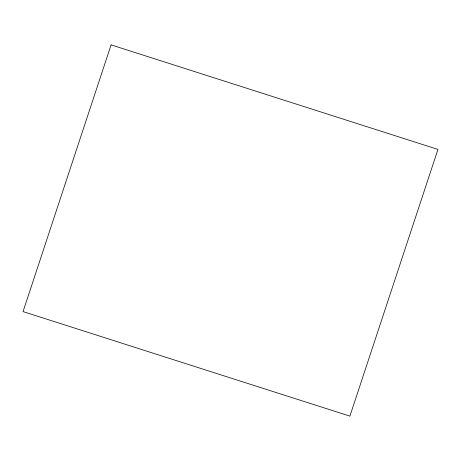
<?xml version="1.0" encoding="UTF-8"?>
<svg xmlns="http://www.w3.org/2000/svg" width="461" height="461" viewBox="0 0 461 461"><rect width="100%" height="100%" fill="white"/><g stroke="black" fill="none" stroke-linecap="round" stroke-linejoin="round"><path stroke-width="0.69" d="M111.089 44.873L23.05 311.584L349.911 416.127L437.95 149.416L111.089 44.873"/></g></svg>
